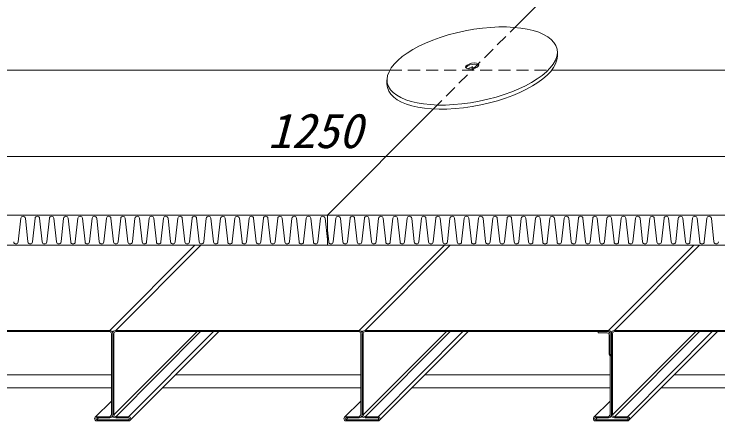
# Model space of a CAD drawing. Units: millimetres, scale not verified. Extents: x -840 to 840, y -594 to 594.
# Drawn here: x -584.3 to -350.6, y 50.6 to 185.5 of the extents above; entities that cross this region are included whole.
import ezdxf
from ezdxf.enums import TextEntityAlignment as Align

# ---------------------------------------------------------------- set-up
doc = ezdxf.new("R2010")
doc.units = ezdxf.units.MM
doc.header["$LTSCALE"] = 2
doc.linetypes.add('CHAIN1', pattern=[8, 5, -1, 1, -1])
doc.linetypes.add('DASHED2', pattern=[3, 2, -1])
for name, color, linetype, lineweight in [('0-0_輪郭線', 134, 'DASHED2', 9), ('0-4_0', 7, 'Continuous', 9), ('0-7_鋼材(C鋼・H鋼ｅｔｃ)', 7, 'Continuous', 9), ('0-8_断熱材', 4, 'Continuous', 9), ('0-B_寸法線', 7, 'Continuous', 9), ('0-D_中心線', 2, 'CHAIN1', 9), ('1-1_部材(積層鋼板)', 4, 'Continuous', 9)]:
    doc.layers.add(name, color=color, linetype=linetype, lineweight=lineweight)
doc.styles.add('ＭＳ ゴシック', font='')
doc.styles.get('ＭＳ ゴシック').set_extended_font_data('MS Gothic')

msp = doc.modelspace()

# ---------------------------------------------------------------- linework, layer by layer
at = {"layer": '0-0_輪郭線'}
for p, q in [((-445.081, 154.074), (-418.074, 181.081)), ((-459.521, 166.953), (-405.782, 166.953))]:
    msp.add_line(p, q, dxfattribs=at)
at = {"layer": '0-4_0'}
for p, q in [((-552.528, 80.585), (-524.242, 108.87)), ((-550.569, 80.586), (-522.285, 108.87)), ((-469.728, 80.585), (-441.442, 108.87)), ((-467.769, 80.586), (-439.485, 108.87)), ((-386.928, 80.585), (-358.642, 108.87)), ((-384.969, 80.586), (-356.685, 108.87)), ((-633.369, 80.586), (-552.569, 80.586)), ((-552.569, 80.186), (-633.369, 80.186)), ((-551.969, 79.586), (-551.969, 52.586)), ((-551.569, 52.586), (-551.569, 79.586)), ((-551.169, 52.586), (-523.569, 80.186)), ((-551.169, 79.586), (-551.169, 52.586)), ((-550.569, 80.586), (-469.769, 80.586)), ((-469.769, 80.186), (-550.569, 80.186)), ((-550.569, 51.986), (-522.369, 80.186)), ((-546.269, 51.986), (-518.069, 80.186)), ((-545.774, 50.791), (-516.379, 80.186)), ((-469.169, 79.586), (-469.169, 52.586)), ((-468.769, 52.586), (-468.769, 79.586)), ((-468.369, 52.586), (-440.769, 80.186)), ((-468.369, 79.586), (-468.369, 52.586)), ((-467.769, 80.586), (-386.969, 80.586)), ((-386.969, 80.186), (-467.769, 80.186)), ((-467.769, 51.986), (-439.569, 80.186)), ((-463.469, 51.986), (-435.269, 80.186)), ((-462.974, 50.791), (-433.579, 80.186)), ((-387.369, 80.186), (-390.369, 80.186)), ((-390.369, 79.786), (-390.369, 80.186)), ((-390.369, 79.786), (-387.369, 79.786)), ((-385.969, 72.586), (-385.969, 79.586)), ((-385.969, 52.586), (-385.969, 79.586)), ((-385.569, 52.586), (-357.969, 80.186)), ((-385.569, 79.586), (-385.569, 52.586)), ((-384.969, 80.586), (-304.169, 80.586)), ((-304.169, 80.186), (-384.969, 80.186)), ((-384.969, 51.986), (-356.769, 80.186)), ((-380.669, 51.986), (-352.469, 80.186)), ((-380.174, 50.791), (-350.779, 80.186)), ((-386.769, 79.186), (-386.769, 72.586)), ((-386.369, 79.186), (-386.369, 72.586)), ((-386.769, 72.586), (-386.369, 71.893)), ((-386.369, 72.586), (-385.969, 71.893)), ((-386.369, 71.893), (-386.369, 52.586)), ((-557.364, 51.781), (-551.969, 57.176)), ((-474.564, 51.781), (-469.169, 57.176)), ((-391.764, 51.781), (-386.369, 57.176)), ((-556.869, 51.986), (-552.569, 51.986)), ((-552.569, 51.586), (-556.869, 51.586)), ((-556.869, 50.986), (-556.269, 51.586)), ((-552.569, 51.986), (-551.969, 52.586)), ((-546.269, 51.986), (-550.569, 51.986)), ((-550.569, 51.586), (-546.269, 51.586)), ((-474.069, 51.986), (-469.769, 51.986)), ((-469.769, 51.586), (-474.069, 51.586)), ((-474.069, 50.986), (-473.469, 51.586)), ((-469.769, 51.986), (-469.169, 52.586)), ((-463.469, 51.986), (-467.769, 51.986)), ((-467.769, 51.586), (-463.469, 51.586)), ((-391.269, 51.986), (-386.969, 51.986)), ((-386.969, 51.586), (-391.269, 51.586)), ((-391.269, 50.986), (-390.669, 51.586)), ((-386.969, 51.986), (-386.369, 52.586)), ((-380.669, 51.986), (-384.969, 51.986)), ((-384.969, 51.586), (-380.669, 51.586)), ((-556.869, 50.986), (-546.269, 50.986)), ((-546.269, 50.586), (-556.869, 50.586)), ((-546.269, 50.986), (-545.969, 51.286)), ((-474.069, 50.986), (-463.469, 50.986)), ((-463.469, 50.586), (-474.069, 50.586)), ((-463.469, 50.986), (-463.169, 51.286)), ((-391.269, 50.986), (-380.669, 50.986)), ((-380.669, 50.586), (-391.269, 50.586)), ((-380.669, 50.986), (-380.369, 51.286))]:
    msp.add_line(p, q, dxfattribs=at)
msp.add_lwpolyline([(-386.369, 79.586), (-386.369, 72.586), (-385.969, 72.586)], dxfattribs=at)
for centre, radius, start, end in [((-552.569, 79.586), 1, 0, 90), ((-552.569, 79.586), 0.6, 0, 90), ((-550.569, 79.586), 1, 90, 180), ((-550.569, 79.586), 0.6, 90, 180), ((-469.769, 79.586), 1, 0, 90), ((-469.769, 79.586), 0.6, 0, 90), ((-467.769, 79.586), 1, 90, 180), ((-467.769, 79.586), 0.6, 90, 180), ((-387.369, 79.186), 1, 0, 90), ((-387.369, 79.186), 0.6, 0, 90), ((-386.969, 79.586), 1, 0, 90), ((-386.969, 79.586), 0.6, 0, 90), ((-384.969, 79.586), 1, 90, 180), ((-384.969, 79.586), 0.6, 90, 180), ((-556.869, 51.286), 0.7, 90, 270), ((-556.869, 51.286), 0.3, 90, 270), ((-552.569, 52.586), 0.6, 270, 0), ((-552.569, 52.586), 1, 270, 0), ((-550.569, 52.586), 1, 180, 270), ((-550.569, 52.586), 0.6, 180, 270), ((-546.269, 51.286), 0.7, 270, 90), ((-546.269, 51.286), 0.3, 270, 90), ((-474.069, 51.286), 0.7, 90, 270), ((-474.069, 51.286), 0.3, 90, 270), ((-469.769, 52.586), 0.6, 270, 0), ((-469.769, 52.586), 1, 270, 0), ((-467.769, 52.586), 1, 180, 270), ((-467.769, 52.586), 0.6, 180, 270), ((-463.469, 51.286), 0.7, 270, 90), ((-463.469, 51.286), 0.3, 270, 90), ((-391.269, 51.286), 0.7, 90, 270), ((-391.269, 51.286), 0.3, 90, 270), ((-386.969, 52.586), 0.6, 270, 0), ((-386.969, 52.586), 1, 270, 0), ((-384.969, 52.586), 1, 180, 270), ((-384.969, 52.586), 0.6, 180, 270), ((-380.669, 51.286), 0.7, 270, 90), ((-380.669, 51.286), 0.3, 270, 90)]:
    msp.add_arc(centre, radius, start, end, dxfattribs=at)
at = {"layer": '0-7_鋼材(C鋼・H鋼ｅｔｃ)'}
for p, q in [((-551.969, 65.912), (-613.453, 65.912)), ((-469.169, 65.912), (-530.653, 65.912)), ((-386.369, 65.912), (-447.853, 65.912)), ((-303.569, 65.912), (-365.053, 65.912)), ((-551.969, 61.512), (-617.853, 61.512)), ((-469.169, 61.512), (-535.053, 61.512)), ((-386.369, 61.512), (-452.253, 61.512)), ((-303.569, 61.512), (-369.453, 61.512))]:
    msp.add_line(p, q, dxfattribs=at)
at = {"layer": '0-8_断熱材', "color": 7}
for p, q in [((-418.074, 181.081), (-394.098, 205.056)), ((-692.201, 166.953), (-459.521, 166.953)), ((-405.782, 166.953), (-59.521, 166.953)), ((-480.285, 118.87), (-445.081, 154.074)), ((-740.285, 118.87), (319.715, 118.87)), ((-480.285, 118.87), (-480.285, 108.87))]:
    msp.add_line(p, q, dxfattribs=at)
at = {"layer": '0-8_断熱材'}
for p, q in [((-582.073, 117.782), (-582.94, 109.959)), ((-580.571, 117.782), (-579.704, 109.959)), ((-577.335, 117.782), (-578.202, 109.959)), ((-575.832, 117.782), (-574.966, 109.959)), ((-572.596, 117.782), (-573.463, 109.959)), ((-571.094, 117.782), (-570.227, 109.959)), ((-567.858, 117.782), (-568.725, 109.959)), ((-566.356, 117.782), (-565.489, 109.959)), ((-563.12, 117.782), (-563.987, 109.959)), ((-561.618, 117.782), (-560.751, 109.959)), ((-558.382, 117.782), (-559.249, 109.959)), ((-556.879, 117.782), (-556.013, 109.959)), ((-553.643, 117.782), (-554.51, 109.959)), ((-552.141, 117.782), (-551.274, 109.959)), ((-548.905, 117.782), (-549.772, 109.959)), ((-547.403, 117.782), (-546.536, 109.959)), ((-544.167, 117.782), (-545.034, 109.959)), ((-542.665, 117.782), (-541.798, 109.959)), ((-539.429, 117.782), (-540.296, 109.959)), ((-537.926, 117.782), (-537.06, 109.959)), ((-534.691, 117.782), (-535.557, 109.959)), ((-533.188, 117.782), (-532.321, 109.959)), ((-529.952, 117.782), (-530.819, 109.959)), ((-528.45, 117.782), (-527.583, 109.959)), ((-525.214, 117.782), (-526.081, 109.959)), ((-523.712, 117.782), (-522.845, 109.959)), ((-520.476, 117.782), (-521.343, 109.959)), ((-518.973, 117.782), (-518.107, 109.959)), ((-515.738, 117.782), (-516.604, 109.959)), ((-514.235, 117.782), (-513.368, 109.959)), ((-510.999, 117.782), (-511.866, 109.959)), ((-509.497, 117.782), (-508.63, 109.959)), ((-506.261, 117.782), (-507.128, 109.959)), ((-504.759, 117.782), (-503.892, 109.959)), ((-501.523, 117.782), (-502.39, 109.959)), ((-500.021, 117.782), (-499.154, 109.959)), ((-496.785, 117.782), (-497.651, 109.959)), ((-495.282, 117.782), (-494.415, 109.959)), ((-492.046, 117.782), (-492.913, 109.959)), ((-490.544, 117.782), (-489.677, 109.959)), ((-487.308, 117.782), (-488.175, 109.959)), ((-485.806, 117.782), (-484.939, 109.959)), ((-482.57, 117.782), (-483.437, 109.959)), ((-481.068, 117.782), (-480.285, 110.716)), ((-477.482, 117.782), (-478.349, 109.959)), ((-475.98, 117.782), (-475.113, 109.959)), ((-472.744, 117.782), (-473.611, 109.959)), ((-471.242, 117.782), (-470.375, 109.959)), ((-468.006, 117.782), (-468.872, 109.959)), ((-466.503, 117.782), (-465.636, 109.959)), ((-463.267, 117.782), (-464.134, 109.959)), ((-461.765, 117.782), (-460.898, 109.959)), ((-458.529, 117.782), (-459.396, 109.959)), ((-457.027, 117.782), (-456.16, 109.959)), ((-453.791, 117.782), (-454.658, 109.959)), ((-452.289, 117.782), (-451.422, 109.959)), ((-449.053, 117.782), (-449.919, 109.959)), ((-447.55, 117.782), (-446.683, 109.959)), ((-444.314, 117.782), (-445.181, 109.959)), ((-442.812, 117.782), (-441.945, 109.959)), ((-439.576, 117.782), (-440.443, 109.959)), ((-438.074, 117.782), (-437.207, 109.959)), ((-434.838, 117.782), (-435.705, 109.959)), ((-433.336, 117.782), (-432.469, 109.959)), ((-430.1, 117.782), (-430.966, 109.959)), ((-428.597, 117.782), (-427.73, 109.959)), ((-425.361, 117.782), (-426.228, 109.959)), ((-423.859, 117.782), (-422.992, 109.959)), ((-420.623, 117.782), (-421.49, 109.959)), ((-419.121, 117.782), (-418.254, 109.959)), ((-415.885, 117.782), (-416.752, 109.959)), ((-414.383, 117.782), (-413.516, 109.959)), ((-411.147, 117.782), (-412.013, 109.959)), ((-409.644, 117.782), (-408.778, 109.959)), ((-406.408, 117.782), (-407.275, 109.959)), ((-404.906, 117.782), (-404.039, 109.959)), ((-401.67, 117.782), (-402.537, 109.959)), ((-400.168, 117.782), (-399.301, 109.959)), ((-396.932, 117.782), (-397.799, 109.959)), ((-395.43, 117.782), (-394.563, 109.959)), ((-392.194, 117.782), (-393.06, 109.959)), ((-390.691, 117.782), (-389.825, 109.959)), ((-387.455, 117.782), (-388.322, 109.959)), ((-385.953, 117.782), (-385.086, 109.959)), ((-382.717, 117.782), (-383.584, 109.959)), ((-381.215, 117.782), (-380.348, 109.959)), ((-377.979, 117.782), (-378.846, 109.959)), ((-376.477, 117.782), (-375.61, 109.959)), ((-373.241, 117.782), (-374.108, 109.959)), ((-371.738, 117.782), (-370.872, 109.959)), ((-368.502, 117.782), (-369.369, 109.959)), ((-367, 117.782), (-366.133, 109.959)), ((-363.764, 117.782), (-364.631, 109.959)), ((-362.262, 117.782), (-361.395, 109.959)), ((-359.026, 117.782), (-359.893, 109.959)), ((-357.524, 117.782), (-356.657, 109.959)), ((-354.288, 117.782), (-355.155, 109.959)), ((-352.785, 117.782), (-351.919, 109.959)), ((-480.285, 113.87), (-479.851, 109.959))]:
    msp.add_line(p, q, dxfattribs=at)
at = {"layer": '0-8_断熱材', "color": 7}
msp.add_lwpolyline([(-740.285, 108.87), (319.715, 108.87), (319.715, 118.87)], dxfattribs=at)
at = {"layer": '0-8_断熱材'}
for centre, start, end in [((-581.322, 117.711), 5.35135, 174.64865), ((-576.584, 117.711), 5.35135, 174.64865), ((-571.845, 117.711), 5.35135, 174.64865), ((-567.107, 117.711), 5.35135, 174.64865), ((-562.369, 117.711), 5.35135, 174.64865), ((-557.631, 117.711), 5.35135, 174.64865), ((-552.892, 117.711), 5.35135, 174.64865), ((-548.154, 117.711), 5.35135, 174.64865), ((-543.416, 117.711), 5.35135, 174.64865), ((-538.678, 117.711), 5.35135, 174.64865), ((-533.939, 117.711), 5.35135, 174.64865), ((-529.201, 117.711), 5.35135, 174.64865), ((-524.463, 117.711), 5.35135, 174.64865), ((-519.725, 117.711), 5.35135, 174.64865), ((-514.986, 117.711), 5.35135, 174.64865), ((-510.248, 117.711), 5.35135, 174.64865), ((-505.51, 117.711), 5.35135, 174.64865), ((-500.772, 117.711), 5.35135, 174.64865), ((-496.033, 117.711), 5.35135, 174.64865), ((-491.295, 117.711), 5.35135, 174.64865), ((-486.557, 117.711), 5.35135, 174.64865), ((-481.819, 117.711), 5.35135, 174.64865), ((-476.731, 117.711), 5.35135, 174.64865), ((-471.993, 117.711), 5.35135, 174.64865), ((-467.254, 117.711), 5.35135, 174.64865), ((-462.516, 117.711), 5.35135, 174.64865), ((-457.778, 117.711), 5.35135, 174.64865), ((-453.04, 117.711), 5.35135, 174.64865), ((-448.301, 117.711), 5.35135, 174.64865), ((-443.563, 117.711), 5.35135, 174.64865), ((-438.825, 117.711), 5.35135, 174.64865), ((-434.087, 117.711), 5.35135, 174.64865), ((-429.348, 117.711), 5.35135, 174.64865), ((-424.61, 117.711), 5.35135, 174.64865), ((-419.872, 117.711), 5.35135, 174.64865), ((-415.134, 117.711), 5.35135, 174.64865), ((-410.395, 117.711), 5.35135, 174.64865), ((-405.657, 117.711), 5.35135, 174.64865), ((-400.919, 117.711), 5.35135, 174.64865), ((-396.181, 117.711), 5.35135, 174.64865), ((-391.443, 117.711), 5.35135, 174.64865), ((-386.704, 117.711), 5.35135, 174.64865), ((-381.966, 117.711), 5.35135, 174.64865), ((-377.228, 117.711), 5.35135, 174.64865), ((-372.49, 117.711), 5.35135, 174.64865), ((-367.751, 117.711), 5.35135, 174.64865), ((-363.013, 117.711), 5.35135, 174.64865), ((-358.275, 117.711), 5.35135, 174.64865), ((-353.537, 117.711), 5.35135, 174.64865), ((-583.691, 110.029), 185.35135, 354.64865), ((-578.953, 110.029), 185.35135, 354.64865), ((-574.214, 110.029), 185.35135, 354.64865), ((-569.476, 110.029), 185.35135, 354.64865), ((-564.738, 110.029), 185.35135, 354.64865), ((-560, 110.029), 185.35135, 354.64865), ((-555.261, 110.029), 185.35135, 354.64865), ((-550.523, 110.029), 185.35135, 354.64865), ((-545.785, 110.029), 185.35135, 354.64865), ((-541.047, 110.029), 185.35135, 354.64865), ((-536.308, 110.029), 185.35135, 354.64865), ((-531.57, 110.029), 185.35135, 354.64865), ((-526.832, 110.029), 185.35135, 354.64865), ((-522.094, 110.029), 185.35135, 354.64865), ((-517.356, 110.029), 185.35135, 354.64865), ((-512.617, 110.029), 185.35135, 354.64865), ((-507.879, 110.029), 185.35135, 354.64865), ((-503.141, 110.029), 185.35135, 354.64865), ((-498.403, 110.029), 185.35135, 354.64865), ((-493.664, 110.029), 185.35135, 354.64865), ((-488.926, 110.029), 185.35135, 354.64865), ((-484.188, 110.029), 185.35135, 354.64865), ((-479.1, 110.029), 185.35135, 354.64865), ((-474.362, 110.029), 185.35135, 354.64865), ((-469.624, 110.029), 185.35135, 354.64865), ((-464.885, 110.029), 185.35135, 354.64865), ((-460.147, 110.029), 185.35135, 354.64865), ((-455.409, 110.029), 185.35135, 354.64865), ((-450.671, 110.029), 185.35135, 354.64865), ((-445.932, 110.029), 185.35135, 354.64865), ((-441.194, 110.029), 185.35135, 354.64865), ((-436.456, 110.029), 185.35135, 354.64865), ((-431.718, 110.029), 185.35135, 354.64865), ((-426.979, 110.029), 185.35135, 354.64865), ((-422.241, 110.029), 185.35135, 354.64865), ((-417.503, 110.029), 185.35135, 354.64865), ((-412.765, 110.029), 185.35135, 354.64865), ((-408.026, 110.029), 185.35135, 354.64865), ((-403.288, 110.029), 185.35135, 354.64865), ((-398.55, 110.029), 185.35135, 354.64865), ((-393.812, 110.029), 185.35135, 354.64865), ((-389.073, 110.029), 185.35135, 354.64865), ((-384.335, 110.029), 185.35135, 354.64865), ((-379.597, 110.029), 185.35135, 354.64865), ((-374.859, 110.029), 185.35135, 354.64865), ((-370.12, 110.029), 185.35135, 354.64865), ((-365.382, 110.029), 185.35135, 354.64865), ((-360.644, 110.029), 185.35135, 354.64865), ((-355.906, 110.029), 185.35135, 354.64865), ((-351.167, 110.029), 185.35135, 354.64865)]:
    msp.add_arc(centre, 0.754, start, end, dxfattribs=at)
at = {"layer": '0-B_寸法線'}
msp.add_line((-720.85, 138.305), (-248.726, 138.305), dxfattribs=at)
at = {"layer": '0-D_中心線'}
msp.add_line((-432.201, 168.287), (-432.201, 166.953), dxfattribs=at)
at = {"layer": '1-1_部材(積層鋼板)', "color": 7}
for p, q in [((-403.914, 171.583), (-403.914, 172.917)), ((-460.489, 162.324), (-460.489, 163.657))]:
    msp.add_line(p, q, dxfattribs=at)
for major_axis in [(-28.192, -5.608), (-2.178, -0.433)]:
    msp.add_ellipse((-432.201, 168.287), major_axis=major_axis, ratio=0.414214, dxfattribs=at)
for centre, major_axis, start_param, end_param in [((-432.201, 166.953), (-28.192, -5.608), 6.2009788, 9.3425714), ((-432.201, 167.953), (-2.05, -0.408), 3.0786673, 6.1816976), ((-432.201, 166.953), (-2.05, -0.408), 3.8561974, 5.4041675)]:
    msp.add_ellipse(centre, major_axis=major_axis, ratio=0.414214, start_param=start_param, end_param=end_param, dxfattribs=at)

# ---------------------------------------------------------------- texts
at = {"layer": '0-B_寸法線', "style": 'ＭＳ ゴシック', "oblique": 15}
msp.add_text('1250', height=11.54, dxfattribs=at).set_placement((-500.082, 137.586), align=Align.BOTTOM_LEFT)

doc.saveas('drawing.dxf')
